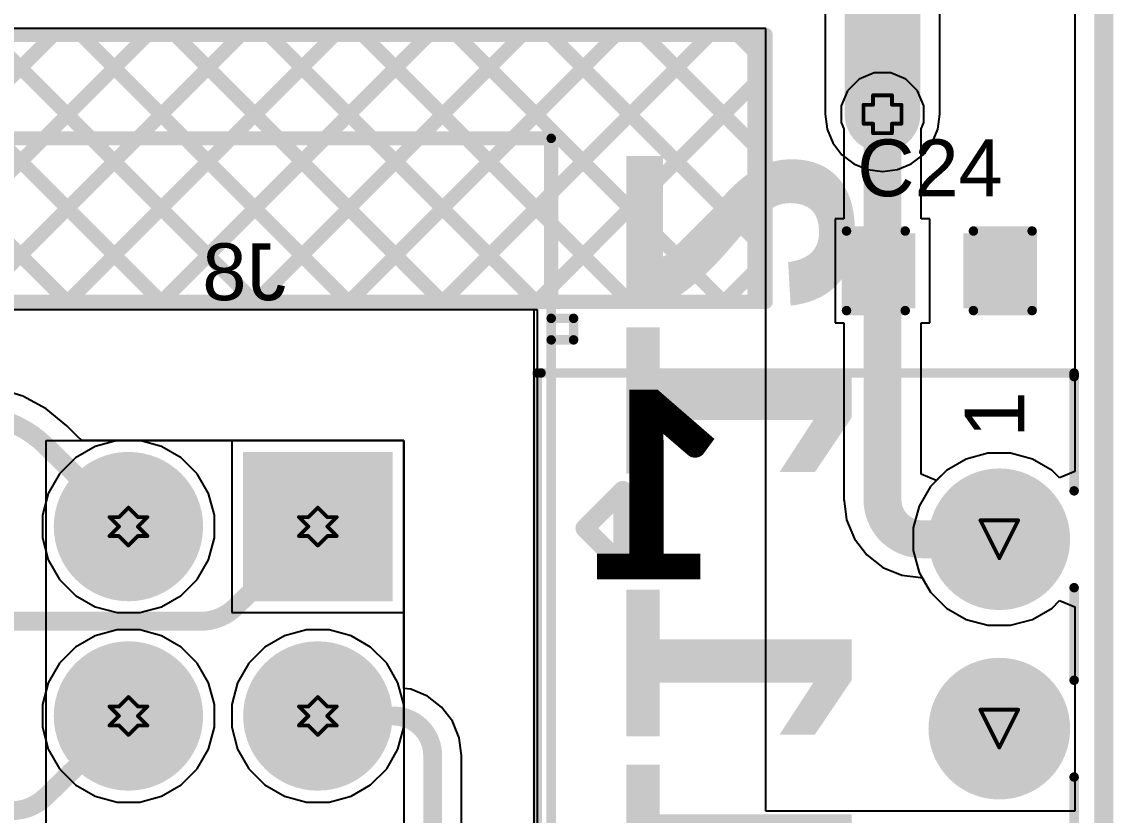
# Model space of a CAD drawing. Header units: inches. Extents: x -0.1 to 10.2, y 0 to 6.5.
# Drawn here: x 4.153 to 4.729, y 2.563 to 2.982 of the extents above; entities that cross this region are included whole.
import ezdxf

# ---------------------------------------------------------------- set-up
doc = ezdxf.new("R2010")
doc.units = ezdxf.units.IN
doc.header["$MEASUREMENT"] = 0
for name, color, linetype in [('Board Outline', 216, 'Continuous'), ('Bottom Layer', 5, 'Continuous'), ('Bottom Overlay', 54, 'Continuous'), ('Bottom Solder', 6, 'Continuous'), ('Drill Drawing', 1, 'Continuous'), ('Multi-Layer', 9, 'Continuous'), ('Pad Holes', 156, 'Continuous'), ('Top Layer', 1, 'Continuous'), ('Top Overlay', 2, 'Continuous'), ('Top Paste', 8, 'Continuous'), ('Top Solder', 216, 'Continuous'), ('Via Holes', 16, 'Continuous')]:
    doc.layers.add(name, color=color, linetype=linetype)
doc.styles.add('Arial', font='', dxfattribs={"height": 0.2})
doc.styles.add('Arial_Bold', font='', dxfattribs={"height": 0.2})
doc.styles.add('Calibri_Bold', font='', dxfattribs={"height": 0.2})
doc.styles.get('Arial').set_extended_font_data('Arial')
doc.styles.get('Arial_Bold').set_extended_font_data('Arial', bold=True)
doc.styles.get('Calibri_Bold').set_extended_font_data('Calibri', bold=True)

# ---------------------------------------------------------------- blocks, each defined once
blk = doc.blocks.new('B0503S_2WR3_13')
at = {"layer": 'Bottom Layer'}
h = blk.add_hatch(color=5, dxfattribs=at)
edge = h.paths.add_edge_path()
edge.add_arc((-0.25, 0), 0.03543, 0, 360)
h = blk.add_hatch(color=5, dxfattribs=at)
edge = h.paths.add_edge_path()
edge.add_arc((-0.15, 0), 0.03543, 0, 360)
h = blk.add_hatch(color=5, dxfattribs=at)
edge = h.paths.add_edge_path()
edge.add_arc((0.05, 0), 0.03543, 0, 360)
h = blk.add_hatch(color=5, dxfattribs=at)
edge = h.paths.add_edge_path()
edge.add_arc((0.25, 0), 0.03543, 0, 360)
at = {"layer": 'Bottom Solder'}
h = blk.add_hatch(color=6, dxfattribs=at)
edge = h.paths.add_edge_path()
edge.add_arc((-0.25, 0), 0.0374, 0, 360)
h = blk.add_hatch(color=6, dxfattribs=at)
edge = h.paths.add_edge_path()
edge.add_arc((-0.15, 0), 0.0374, 0, 360)
h = blk.add_hatch(color=6, dxfattribs=at)
edge = h.paths.add_edge_path()
edge.add_arc((0.05, 0), 0.0374, 0, 360)
h = blk.add_hatch(color=6, dxfattribs=at)
edge = h.paths.add_edge_path()
edge.add_arc((0.25, 0), 0.0374, 0, 360)
at = {"layer": 'Multi-Layer'}
h = blk.add_hatch(color=9, dxfattribs=at)
edge = h.paths.add_edge_path()
edge.add_arc((-0.25, 0), 0.03543, 0, 360)
h = blk.add_hatch(color=9, dxfattribs=at)
edge = h.paths.add_edge_path()
edge.add_arc((-0.15, 0), 0.03543, 0, 360)
h = blk.add_hatch(color=9, dxfattribs=at)
edge = h.paths.add_edge_path()
edge.add_arc((0.05, 0), 0.03543, 0, 360)
h = blk.add_hatch(color=9, dxfattribs=at)
edge = h.paths.add_edge_path()
edge.add_arc((0.25, 0), 0.03543, 0, 360)
at = {"layer": 'Pad Holes'}
h = blk.add_hatch(color=7, dxfattribs=at)
edge = h.paths.add_edge_path()
edge.add_arc((-0.25, 0), 0.01772, 0, 360)
h = blk.add_hatch(color=7, dxfattribs=at)
edge = h.paths.add_edge_path()
edge.add_arc((-0.15, 0), 0.01772, 0, 360)
h = blk.add_hatch(color=7, dxfattribs=at)
edge = h.paths.add_edge_path()
edge.add_arc((0.05, 0), 0.01772, 0, 360)
h = blk.add_hatch(color=7, dxfattribs=at)
edge = h.paths.add_edge_path()
edge.add_arc((0.25, 0), 0.01772, 0, 360)
at = {"layer": 'Top Layer'}
h = blk.add_hatch(color=1, dxfattribs=at)
edge = h.paths.add_edge_path()
edge.add_arc((-0.25, 0), 0.03543, 0, 360)
h = blk.add_hatch(color=1, dxfattribs=at)
edge = h.paths.add_edge_path()
edge.add_arc((-0.15, 0), 0.03543, 0, 360)
h = blk.add_hatch(color=1, dxfattribs=at)
edge = h.paths.add_edge_path()
edge.add_arc((0.05, 0), 0.03543, 0, 360)
h = blk.add_hatch(color=1, dxfattribs=at)
edge = h.paths.add_edge_path()
edge.add_arc((0.25, 0), 0.03543, 0, 360)
at = {"layer": 'Top Solder'}
h = blk.add_hatch(color=216, dxfattribs=at)
edge = h.paths.add_edge_path()
edge.add_arc((-0.25, 0), 0.0374, 0, 360)
h = blk.add_hatch(color=216, dxfattribs=at)
edge = h.paths.add_edge_path()
edge.add_arc((-0.15, 0), 0.0374, 0, 360)
h = blk.add_hatch(color=216, dxfattribs=at)
edge = h.paths.add_edge_path()
edge.add_arc((0.05, 0), 0.0374, 0, 360)
h = blk.add_hatch(color=216, dxfattribs=at)
edge = h.paths.add_edge_path()
edge.add_arc((0.25, 0), 0.0374, 0, 360)
at = {"layer": 'Top Overlay', "const_width": 0.005}
for points in [[(-0.33583, 0.0395), (-0.33779, 0.0395)], [(-0.33779, -0.242), (-0.33779, 0.0395)], [(-0.33583, 0.0395), (-0.27555, 0.0395)], [(-0.17555, 0.0395), (-0.22445, 0.0395)], [(0.02445, 0.0395), (-0.12445, 0.0395)], [(0.07555, 0.0395), (0.22445, 0.0395)], [(0.43779, 0.0395), (0.27555, 0.0395)], [(0.43779, -0.24397), (0.43779, 0.0395)], [(0.43779, -0.24397), (-0.33779, -0.24397)]]:
    blk.add_lwpolyline(points, dxfattribs=at)
at = {"layer": 'Top Overlay', "const_width": 0.0025}
for points in [[(-0.33904, 0.0395, 1), (-0.33654, 0.0395, 1)], [(-0.33904, 0.0395, 1), (-0.33654, 0.0395, 1)], [(-0.33708, 0.0395, 1), (-0.33458, 0.0395, 1)], [(-0.33708, 0.0395, 1), (-0.33458, 0.0395, 1)], [(-0.2768, 0.0395, 1), (-0.2743, 0.0395, 1)], [(-0.2257, 0.0395, 1), (-0.2232, 0.0395, 1)], [(-0.1768, 0.0395, 1), (-0.1743, 0.0395, 1)], [(-0.1257, 0.0395, 1), (-0.1232, 0.0395, 1)], [(0.0232, 0.0395, 1), (0.0257, 0.0395, 1)], [(0.0743, 0.0395, 1), (0.0768, 0.0395, 1)], [(0.2232, 0.0395, 1), (0.2257, 0.0395, 1)], [(0.2743, 0.0395, 1), (0.2768, 0.0395, 1)], [(0.43655, 0.0395, 1), (0.43905, 0.0395, 1)], [(0.43655, 0.0395, 1), (0.43905, 0.0395, 1)], [(-0.33904, -0.242, 1), (-0.33654, -0.242, 1)], [(-0.33904, -0.24397, 1), (-0.33654, -0.24397, 1)], [(0.43655, -0.24397, 1), (0.43905, -0.24397, 1)], [(0.43655, -0.24397, 1), (0.43905, -0.24397, 1)]]:
    blk.add_lwpolyline(points, format="xyb", close=True, dxfattribs=at)
at = {"layer": 'Top Overlay', "style": 'Arial'}
blk.add_text('1', height=0.0315, rotation=-180, dxfattribs=at).set_placement((-0.30366, 0.0132))
blk = doc.blocks.new('X9555WV_2_12_6TV01_B_53')
at = {"layer": 'Bottom Layer'}
blk.add_hatch(color=5, dxfattribs=at).paths.add_polyline_path([(-0.51457, 0.08543), (-0.51457, 0.01456), (-0.58544, 0.01456), (-0.58544, 0.08543)])
h = blk.add_hatch(color=5, dxfattribs=at)
edge = h.paths.add_edge_path()
edge.add_arc((-0.45, 0.05), 0.03543, 0, 360)
h = blk.add_hatch(color=5, dxfattribs=at)
edge = h.paths.add_edge_path()
edge.add_arc((-0.55, -0.05), 0.03543, 0, 360)
h = blk.add_hatch(color=5, dxfattribs=at)
edge = h.paths.add_edge_path()
edge.add_arc((-0.45, -0.05), 0.03543, 0, 360)
at = {"layer": 'Bottom Solder'}
blk.add_hatch(color=6, dxfattribs=at).paths.add_polyline_path([(-0.51057, 0.08943), (-0.51057, 0.01056), (-0.58944, 0.01056), (-0.58944, 0.08943)])
h = blk.add_hatch(color=6, dxfattribs=at)
edge = h.paths.add_edge_path()
edge.add_arc((-0.45, 0.05), 0.03943, 0, 360)
h = blk.add_hatch(color=6, dxfattribs=at)
edge = h.paths.add_edge_path()
edge.add_arc((-0.55, -0.05), 0.03943, 0, 360)
h = blk.add_hatch(color=6, dxfattribs=at)
edge = h.paths.add_edge_path()
edge.add_arc((-0.45, -0.05), 0.03943, 0, 360)
at = {"layer": 'Multi-Layer'}
blk.add_hatch(color=9, dxfattribs=at).paths.add_polyline_path([(-0.51457, 0.08543), (-0.51457, 0.01456), (-0.58544, 0.01456), (-0.58544, 0.08543)])
h = blk.add_hatch(color=9, dxfattribs=at)
edge = h.paths.add_edge_path()
edge.add_arc((-0.45, 0.05), 0.03543, 0, 360)
h = blk.add_hatch(color=9, dxfattribs=at)
edge = h.paths.add_edge_path()
edge.add_arc((-0.55, -0.05), 0.03543, 0, 360)
h = blk.add_hatch(color=9, dxfattribs=at)
edge = h.paths.add_edge_path()
edge.add_arc((-0.45, -0.05), 0.03543, 0, 360)
at = {"layer": 'Pad Holes'}
h = blk.add_hatch(color=7, dxfattribs=at)
edge = h.paths.add_edge_path()
edge.add_arc((-0.55, 0.05), 0.02165, 0, 360)
h = blk.add_hatch(color=7, dxfattribs=at)
edge = h.paths.add_edge_path()
edge.add_arc((-0.45, 0.05), 0.02165, 0, 360)
h = blk.add_hatch(color=7, dxfattribs=at)
edge = h.paths.add_edge_path()
edge.add_arc((-0.55, -0.05), 0.02165, 0, 360)
h = blk.add_hatch(color=7, dxfattribs=at)
edge = h.paths.add_edge_path()
edge.add_arc((-0.45, -0.05), 0.02165, 0, 360)
at = {"layer": 'Top Layer'}
blk.add_hatch(color=1, dxfattribs=at).paths.add_polyline_path([(-0.51457, 0.08543), (-0.51457, 0.01456), (-0.58544, 0.01456), (-0.58544, 0.08543)])
h = blk.add_hatch(color=1, dxfattribs=at)
edge = h.paths.add_edge_path()
edge.add_arc((-0.45, 0.05), 0.03543, 0, 360)
h = blk.add_hatch(color=1, dxfattribs=at)
edge = h.paths.add_edge_path()
edge.add_arc((-0.55, -0.05), 0.03543, 0, 360)
h = blk.add_hatch(color=1, dxfattribs=at)
edge = h.paths.add_edge_path()
edge.add_arc((-0.45, -0.05), 0.03543, 0, 360)
at = {"layer": 'Top Solder'}
blk.add_hatch(color=216, dxfattribs=at).paths.add_polyline_path([(-0.51057, 0.08943), (-0.51057, 0.01056), (-0.58944, 0.01056), (-0.58944, 0.08943)])
h = blk.add_hatch(color=216, dxfattribs=at)
edge = h.paths.add_edge_path()
edge.add_arc((-0.45, 0.05), 0.03943, 0, 360)
h = blk.add_hatch(color=216, dxfattribs=at)
edge = h.paths.add_edge_path()
edge.add_arc((-0.55, -0.05), 0.03943, 0, 360)
h = blk.add_hatch(color=216, dxfattribs=at)
edge = h.paths.add_edge_path()
edge.add_arc((-0.45, -0.05), 0.03943, 0, 360)
at = {"layer": 'Bottom Overlay'}
for points, const_width in [([(-0.5491, 0.19105), (-0.5691, 0.21105)], 0.01), ([(-0.5291, 0.21105), (-0.5691, 0.21105)], 0.01), ([(-0.5491, 0.19105), (-0.5291, 0.21105)], 0.01), ([(-0.65994, 0.17323), (-0.65994, 0.18504)], 0.005), ([(-0.64857, 0.18504), (-0.65994, 0.18504)], 0.005), ([(-0.64858, 0.17323), (-0.64857, 0.18504)], 0.005), ([(-0.755, -0.188), (-0.755, 0.17323)], 0.005), ([(0.755, 0.17323), (-0.755, 0.17323)], 0.005)]:
    blk.add_lwpolyline(points, dxfattribs=dict(at, const_width=const_width))
for points, const_width in [([(-0.5716, 0.21105, 1), (-0.5666, 0.21105, 1)], 0.005), ([(-0.5716, 0.21105, 1), (-0.5666, 0.21105, 1)], 0.005), ([(-0.5316, 0.21105, 1), (-0.5266, 0.21105, 1)], 0.005), ([(-0.5316, 0.21105, 1), (-0.5266, 0.21105, 1)], 0.005), ([(-0.5516, 0.19105, 1), (-0.5466, 0.19105, 1)], 0.005), ([(-0.5516, 0.19105, 1), (-0.5466, 0.19105, 1)], 0.005), ([(-0.66119, 0.18504, 1), (-0.65869, 0.18504, 1)], 0.0025), ([(-0.66119, 0.18504, 1), (-0.65869, 0.18504, 1)], 0.0025), ([(-0.64982, 0.18504, 1), (-0.64732, 0.18504, 1)], 0.0025), ([(-0.64982, 0.18504, 1), (-0.64732, 0.18504, 1)], 0.0025), ([(-0.75625, 0.17323, 1), (-0.75375, 0.17323, 1)], 0.0025), ([(-0.75625, 0.17323, 1), (-0.75375, 0.17323, 1)], 0.0025), ([(-0.66119, 0.17323, 1), (-0.65869, 0.17323, 1)], 0.0025), ([(-0.64982, 0.17323, 1), (-0.64733, 0.17323, 1)], 0.0025)]:
    blk.add_lwpolyline(points, format="xyb", close=True, dxfattribs=dict(at, const_width=const_width))
blk = doc.blocks.new('C___0603_76')
at = {"layer": 'Top Layer'}
for points in [[(-0.015, 0.0175), (-0.015, -0.0175), (-0.045, -0.0175), (-0.045, 0.0175)], [(0.045, 0.0175), (0.045, -0.0175), (0.015, -0.0175), (0.015, 0.0175)]]:
    blk.add_hatch(color=1, dxfattribs=at).paths.add_polyline_path(points)
at = {"layer": 'Top Paste'}
for points in [[(-0.015, 0.0175), (-0.015, -0.0175), (-0.045, -0.0175), (-0.045, 0.0175)], [(0.045, 0.0175), (0.045, -0.0175), (0.015, -0.0175), (0.015, 0.0175)]]:
    blk.add_hatch(color=8, dxfattribs=at).paths.add_polyline_path(points)
at = {"layer": 'Top Solder'}
for points in [[(-0.01264, 0.01986), (-0.01264, -0.01986), (-0.04736, -0.01986), (-0.04736, 0.01986)], [(0.04736, 0.01986), (0.04736, -0.01986), (0.01264, -0.01986), (0.01264, 0.01986)]]:
    blk.add_hatch(color=216, dxfattribs=at).paths.add_polyline_path(points)
at = {"layer": 'Top Overlay', "const_width": 0.005}
for points in [[(-0.049, 0.021), (-0.049, -0.021)], [(-0.018, 0.021), (-0.049, 0.021)], [(0.049, 0.021), (0.018, 0.021)], [(0.049, 0.021), (0.049, -0.021)], [(-0.018, -0.021), (-0.049, -0.021)], [(0.049, -0.021), (0.018, -0.021)]]:
    blk.add_lwpolyline(points, dxfattribs=at)
at = {"layer": 'Top Overlay', "const_width": 0.0025}
for points in [[(-0.05025, 0.021, 1), (-0.04775, 0.021, 1)], [(-0.05025, 0.021, 1), (-0.04775, 0.021, 1)], [(-0.01925, 0.021, 1), (-0.01675, 0.021, 1)], [(0.01675, 0.021, 1), (0.01925, 0.021, 1)], [(0.04775, 0.021, 1), (0.05025, 0.021, 1)], [(0.04775, 0.021, 1), (0.05025, 0.021, 1)], [(-0.05025, -0.021, 1), (-0.04775, -0.021, 1)], [(-0.05025, -0.021, 1), (-0.04775, -0.021, 1)], [(-0.01925, -0.021, 1), (-0.01675, -0.021, 1)], [(0.01675, -0.021, 1), (0.01925, -0.021, 1)], [(0.04775, -0.021, 1), (0.05025, -0.021, 1)], [(0.04775, -0.021, 1), (0.05025, -0.021, 1)]]:
    blk.add_lwpolyline(points, format="xyb", close=True, dxfattribs=at)

msp = doc.modelspace()

# ---------------------------------------------------------------- hatches: boundary and pattern name
at = {"layer": 'Bottom Layer'}
h = msp.add_hatch(color=5, dxfattribs=at)
edge = h.paths.add_edge_path()
edge.add_arc((4.60761, 2.93307), 0.01181, 0, 360)
at = {"layer": 'Top Layer'}
h = msp.add_hatch(color=1, dxfattribs=at)
edge = h.paths.add_edge_path()
edge.add_arc((4.60761, 2.93307), 0.01181, 0, 360)
at = {"layer": 'Via Holes'}
h = msp.add_hatch(color=7, dxfattribs=at)
edge = h.paths.add_edge_path()
edge.add_arc((4.60761, 2.93307), 0.00591, 0, 360)

# ---------------------------------------------------------------- linework, layer by layer
at = {"layer": 'Board Outline', "const_width": 0.01}
msp.add_lwpolyline([(4.72441, 0), (4.72441, 4.33071)], dxfattribs=at)
at = {"layer": 'Bottom Layer'}
for p, q in [((4.70912, 3.99606), (4.70912, 2.7444)), ((4.57735, 3.07395), (4.57735, 2.93307)), ((4.63787, 2.93307), (4.63787, 3.07395)), ((4.54592, 2.97828), (0.01529, 2.97828)), ((4.54592, 2.56517), (4.54592, 2.97828)), ((4.57735, 2.93307), (4.57839, 2.92524)), ((4.63684, 2.92524), (4.63787, 2.93307)), ((4.57839, 2.92524), (4.58141, 2.91794)), ((4.63382, 2.91794), (4.63684, 2.92524)), ((4.58141, 2.91794), (4.58622, 2.91167)), ((4.62901, 2.91167), (4.63382, 2.91794)), ((4.58622, 2.91167), (4.59248, 2.90687)), ((4.62274, 2.90687), (4.62901, 2.91167)), ((4.59248, 2.90687), (4.59978, 2.90384)), ((4.61545, 2.90384), (4.62274, 2.90687)), ((4.59978, 2.90384), (4.60761, 2.90281)), ((4.60761, 2.90281), (4.61545, 2.90384)), ((0.01529, 2.83), (4.42345, 2.83)), ((4.42345, 2.83), (4.42345, 2.44916)), ((4.15367, 2.78412), (4.14027, 2.78818)), ((4.16601, 2.77752), (4.15367, 2.78412)), ((4.17684, 2.76863), (4.16601, 2.77752)), ((4.17694, 2.76851), (4.17684, 2.76863)), ((4.18261, 2.76292), (4.17694, 2.76851)), ((4.16608, 2.37992), (4.16608, 2.76079)), ((4.16608, 2.76079), (4.35488, 2.76079)), ((4.1848, 2.76079), (4.18261, 2.76292)), ((4.35488, 2.76079), (4.1848, 2.76079)), ((4.35488, 2.76079), (4.35488, 2.37992)), ((4.35488, 2.66992), (4.35488, 2.76079)), ((4.65175, 2.751), (4.64139, 2.74502)), ((4.66331, 2.75409), (4.65175, 2.751)), ((4.67527, 2.75409), (4.66331, 2.75409)), ((4.68683, 2.751), (4.67527, 2.75409)), ((4.69719, 2.74502), (4.68683, 2.751)), ((4.64139, 2.74502), (4.63294, 2.73656)), ((4.70112, 2.74109), (4.69719, 2.74502)), ((4.70912, 2.7444), (4.70112, 2.74109)), ((4.63294, 2.73656), (4.62695, 2.7262)), ((4.62695, 2.7262), (4.62386, 2.71464)), ((4.62386, 2.71464), (4.62386, 2.70268)), ((4.62386, 2.70268), (4.62695, 2.69112)), ((4.62695, 2.69112), (4.63294, 2.68076)), ((4.63294, 2.68076), (4.64139, 2.67231)), ((4.69719, 2.67231), (4.70112, 2.67624)), ((4.70112, 2.67624), (4.70912, 2.67292)), ((4.35488, 2.62992), (4.35488, 2.66992)), ((4.64139, 2.67231), (4.65175, 2.66632)), ((4.68683, 2.66632), (4.69719, 2.67231)), ((4.70912, 2.67292), (4.70912, 2.56517)), ((4.65175, 2.66632), (4.66331, 2.66323)), ((4.66331, 2.66323), (4.67527, 2.66323)), ((4.67527, 2.66323), (4.68683, 2.66632)), ((4.35858, 2.62943), (4.35488, 2.62992)), ((4.3673, 2.62582), (4.35858, 2.62943)), ((4.37479, 2.62007), (4.3673, 2.62582)), ((4.38054, 2.61258), (4.37479, 2.62007)), ((4.38416, 2.60385), (4.38054, 2.61258)), ((4.38539, 2.59449), (4.38416, 2.60385)), ((4.38537, 2.58649), (4.38539, 2.59449)), ((4.38539, 2.59449), (4.38539, 2.59449)), ((4.38537, 2.38417), (4.38537, 2.58649)), ((4.70912, 2.56517), (4.54592, 2.56517))]:
    msp.add_line(p, q, dxfattribs=at)
for points, const_width in [([(4.60761, 2.93307), (4.60761, 3.07395)], 0.04), ([(4.16608, 2.7577), (4.16608, 2.75769)], 0.01), ([(4.16608, 2.75769), (4.20945, 2.71535)], 0.01), ([(4.26608, 2.673), (4.30944, 2.71534)], 0.01), ([(3.42637, 2.66534), (4.24764, 2.66534)], 0.01), ([(4.16608, 2.57302), (4.20945, 2.61536)], 0.01), ([(4.30945, 2.61535), (4.34921, 2.61535)], 0.01), ([(4.37008, 2.38189), (4.37008, 2.59449)], 0.01)]:
    msp.add_lwpolyline(points, dxfattribs=dict(at, const_width=const_width))
for points, const_width in [([(4.59761, 2.93307, 1), (4.61761, 2.93307, 1)], 0.02), ([(4.16358, 2.7577, 1), (4.16858, 2.7577, 1)], 0.005), ([(4.16358, 2.7577, 1), (4.16858, 2.7577, 1)], 0.005), ([(4.16358, 2.75769, 1), (4.16858, 2.75769, 1)], 0.005), ([(4.16358, 2.75769, 1), (4.16858, 2.75769, 1)], 0.005), ([(4.20695, 2.71535, 1), (4.21195, 2.71535, 1)], 0.005), ([(4.30694, 2.71534, 1), (4.31194, 2.71534, 1)], 0.005), ([(4.26344, 2.67286, 1), (4.26844, 2.67286, 1)], 0.005), ([(4.26358, 2.673, 1), (4.26858, 2.673, 1)], 0.005), ([(4.24514, 2.66534, 1), (4.25014, 2.66534, 1)], 0.005), ([(4.24514, 2.66534, 1), (4.25014, 2.66534, 1)], 0.005), ([(4.20695, 2.61536, 1), (4.21195, 2.61536, 1)], 0.005), ([(4.30695, 2.61535, 1), (4.31195, 2.61535, 1)], 0.005), ([(4.34671, 2.61535, 1), (4.35171, 2.61535, 1)], 0.005), ([(4.34671, 2.61535, 1), (4.35171, 2.61535, 1)], 0.005), ([(4.36758, 2.59449, 1), (4.37258, 2.59449, 1)], 0.005), ([(4.36758, 2.59449, 1), (4.37258, 2.59449, 1)], 0.005), ([(4.16344, 2.57288, 1), (4.16844, 2.57288, 1)], 0.005), ([(4.16358, 2.57302, 1), (4.16858, 2.57302, 1)], 0.005)]:
    msp.add_lwpolyline(points, format="xyb", close=True, dxfattribs=dict(at, const_width=const_width))
at = {"layer": 'Bottom Layer', "const_width": 0.01}
for points in [[(4.12633, 2.77421, -0.199488), (4.16608, 2.7577)], [(4.26594, 2.67286, -0.197561), (4.24764, 2.66534)], [(4.34921, 2.61535, -0.414214), (4.37008, 2.59449)], [(4.16594, 2.57288, -0.197561), (4.14764, 2.56535)]]:
    msp.add_lwpolyline(points, format="xyb", dxfattribs=at)
at = {"layer": 'Bottom Overlay', "const_width": 0.0075}
for points in [[(0.02014, 2.975), (4.53992, 2.975)], [(4.11525, 2.92035), (4.1699, 2.975)], [(4.13511, 2.975), (4.18976, 2.92035)], [(4.16475, 2.92035), (4.2194, 2.975)], [(4.18461, 2.975), (4.23926, 2.92035)], [(4.21425, 2.92035), (4.26889, 2.975)], [(4.23411, 2.975), (4.28875, 2.92035)], [(4.26375, 2.92035), (4.31839, 2.975)], [(4.2836, 2.975), (4.33825, 2.92035)], [(4.31324, 2.92035), (4.36789, 2.975)], [(4.3331, 2.975), (4.38775, 2.92035)], [(4.36274, 2.92035), (4.41739, 2.975)], [(4.3826, 2.975), (4.5236, 2.834)], [(4.41224, 2.92035), (4.46688, 2.975)], [(4.43209, 2.975), (4.53992, 2.86717)], [(4.43267, 2.89129), (4.51638, 2.975)], [(4.48159, 2.975), (4.53992, 2.91667)], [(4.53109, 2.975), (4.53992, 2.96617)], [(4.53992, 2.834), (4.53992, 2.975)], [(4.43267, 2.8418), (4.53992, 2.94904)], [(4.07145, 2.92035), (4.43267, 2.92035)], [(4.07145, 2.92035), (4.43267, 2.92035)], [(4.43267, 2.834), (4.43267, 2.92035)], [(4.43267, 2.834), (4.43267, 2.92035)], [(4.47438, 2.834), (4.53992, 2.89954)], [(4.43267, 2.87543), (4.4741, 2.834)], [(4.52387, 2.834), (4.53992, 2.85005)], [(4.43267, 2.834), (4.53992, 2.834)]]:
    msp.add_lwpolyline(points, dxfattribs=at)
at = {"layer": 'Bottom Overlay', "const_width": 0.00375}
for points in [[(4.16802, 2.975, 1), (4.17177, 2.975, 1)], [(4.18273, 2.975, 1), (4.18648, 2.975, 1)], [(4.21752, 2.975, 1), (4.22127, 2.975, 1)], [(4.23223, 2.975, 1), (4.23598, 2.975, 1)], [(4.26702, 2.975, 1), (4.27077, 2.975, 1)], [(4.28173, 2.975, 1), (4.28548, 2.975, 1)], [(4.31652, 2.975, 1), (4.32027, 2.975, 1)], [(4.33123, 2.975, 1), (4.33498, 2.975, 1)], [(4.36601, 2.975, 1), (4.36976, 2.975, 1)], [(4.38072, 2.975, 1), (4.38447, 2.975, 1)], [(4.41551, 2.975, 1), (4.41926, 2.975, 1)], [(4.43022, 2.975, 1), (4.43397, 2.975, 1)], [(4.46501, 2.975, 1), (4.46876, 2.975, 1)], [(4.47972, 2.975, 1), (4.48347, 2.975, 1)], [(4.51451, 2.975, 1), (4.51826, 2.975, 1)], [(4.52921, 2.975, 1), (4.53296, 2.975, 1)], [(4.53805, 2.975, 1), (4.5418, 2.975, 1)], [(4.53805, 2.975, 1), (4.5418, 2.975, 1)], [(4.53805, 2.96617, 1), (4.5418, 2.96617, 1)], [(4.53805, 2.94904, 1), (4.5418, 2.94904, 1)], [(4.16288, 2.92035, 1), (4.16663, 2.92035, 1)], [(4.18788, 2.92035, 1), (4.19163, 2.92035, 1)], [(4.21237, 2.92035, 1), (4.21612, 2.92035, 1)], [(4.23738, 2.92035, 1), (4.24113, 2.92035, 1)], [(4.26187, 2.92035, 1), (4.26562, 2.92035, 1)], [(4.28688, 2.92035, 1), (4.29063, 2.92035, 1)], [(4.31137, 2.92035, 1), (4.31512, 2.92035, 1)], [(4.33638, 2.92035, 1), (4.34013, 2.92035, 1)], [(4.36087, 2.92035, 1), (4.36462, 2.92035, 1)], [(4.38587, 2.92035, 1), (4.38962, 2.92035, 1)], [(4.41036, 2.92035, 1), (4.41411, 2.92035, 1)], [(4.4308, 2.92035, 1), (4.43455, 2.92035, 1)], [(4.4308, 2.92035, 1), (4.43455, 2.92035, 1)], [(4.4308, 2.92035, 1), (4.43455, 2.92035, 1)], [(4.4308, 2.92035, 1), (4.43455, 2.92035, 1)], [(4.53805, 2.91667, 1), (4.5418, 2.91667, 1)], [(4.53805, 2.89954, 1), (4.5418, 2.89954, 1)], [(4.4308, 2.89129, 1), (4.43455, 2.89129, 1)], [(4.4308, 2.87543, 1), (4.43455, 2.87543, 1)], [(4.53805, 2.86717, 1), (4.5418, 2.86717, 1)], [(4.53805, 2.85005, 1), (4.5418, 2.85005, 1)], [(4.4308, 2.8418, 1), (4.43455, 2.8418, 1)], [(4.4308, 2.834, 1), (4.43455, 2.834, 1)], [(4.4308, 2.834, 1), (4.43455, 2.834, 1)], [(4.4308, 2.834, 1), (4.43455, 2.834, 1)], [(4.47223, 2.834, 1), (4.47598, 2.834, 1)], [(4.4725, 2.834, 1), (4.47625, 2.834, 1)], [(4.52172, 2.834, 1), (4.52547, 2.834, 1)], [(4.522, 2.834, 1), (4.52575, 2.834, 1)], [(4.53805, 2.834, 1), (4.5418, 2.834, 1)], [(4.53805, 2.834, 1), (4.5418, 2.834, 1)]]:
    msp.add_lwpolyline(points, format="xyb", close=True, dxfattribs=at)
at = {"layer": 'Drill Drawing', "const_width": 0.002}
for points in [[(4.59761, 2.92807), (4.59761, 2.93807)], [(4.59761, 2.93807), (4.60261, 2.93807)], [(4.60261, 2.93807), (4.60261, 2.94307)], [(4.60261, 2.94307), (4.61261, 2.94307)], [(4.61261, 2.93807), (4.61261, 2.94307)], [(4.61261, 2.93807), (4.61761, 2.93807)], [(4.61761, 2.92807), (4.61761, 2.93807)], [(4.59761, 2.92807), (4.60261, 2.92807)], [(4.60261, 2.92307), (4.60261, 2.92807)], [(4.61261, 2.92807), (4.61761, 2.92807)], [(4.61261, 2.92307), (4.61261, 2.92807)], [(4.60261, 2.92307), (4.61261, 2.92307)], [(4.20445, 2.72035), (4.20945, 2.72535)], [(4.20945, 2.72535), (4.21445, 2.72035)], [(4.30445, 2.72035), (4.30945, 2.72535)], [(4.30945, 2.72535), (4.31445, 2.72035)], [(4.19945, 2.72035), (4.20445, 2.71535)], [(4.19945, 2.72035), (4.20445, 2.72035)], [(4.21445, 2.72035), (4.21945, 2.72035)], [(4.21445, 2.71535), (4.21945, 2.72035)], [(4.29945, 2.72035), (4.30445, 2.71535)], [(4.29945, 2.72035), (4.30445, 2.72035)], [(4.31445, 2.72035), (4.31945, 2.72035)], [(4.31445, 2.71535), (4.31945, 2.72035)], [(4.19945, 2.71035), (4.20445, 2.71535)], [(4.21445, 2.71535), (4.21945, 2.71035)], [(4.29945, 2.71035), (4.30445, 2.71535)], [(4.31445, 2.71535), (4.31945, 2.71035)], [(4.65929, 2.71866), (4.67929, 2.71866)], [(4.65929, 2.71866), (4.66929, 2.69866)], [(4.66929, 2.69866), (4.67929, 2.71866)], [(4.19945, 2.71035), (4.20445, 2.71035)], [(4.20445, 2.71035), (4.20945, 2.70535)], [(4.20945, 2.70535), (4.21445, 2.71035)], [(4.21445, 2.71035), (4.21945, 2.71035)], [(4.29945, 2.71035), (4.30445, 2.71035)], [(4.30445, 2.71035), (4.30945, 2.70535)], [(4.30945, 2.70535), (4.31445, 2.71035)], [(4.31445, 2.71035), (4.31945, 2.71035)], [(4.20445, 2.62035), (4.20945, 2.62535)], [(4.20945, 2.62535), (4.21445, 2.62035)], [(4.30445, 2.62035), (4.30945, 2.62535)], [(4.30945, 2.62535), (4.31445, 2.62035)], [(4.19945, 2.62035), (4.20445, 2.61535)], [(4.19945, 2.62035), (4.20445, 2.62035)], [(4.19945, 2.61035), (4.20445, 2.61535)], [(4.21445, 2.62035), (4.21945, 2.62035)], [(4.21445, 2.61535), (4.21945, 2.62035)], [(4.21445, 2.61535), (4.21945, 2.61035)], [(4.29945, 2.62035), (4.30445, 2.61535)], [(4.29945, 2.62035), (4.30445, 2.62035)], [(4.29945, 2.61035), (4.30445, 2.61535)], [(4.31445, 2.62035), (4.31945, 2.62035)], [(4.31445, 2.61535), (4.31945, 2.62035)], [(4.31445, 2.61535), (4.31945, 2.61035)], [(4.65929, 2.61866), (4.67929, 2.61866)], [(4.65929, 2.61866), (4.66929, 2.59866)], [(4.66929, 2.59866), (4.67929, 2.61866)], [(4.19945, 2.61035), (4.20445, 2.61035)], [(4.20445, 2.61035), (4.20945, 2.60535)], [(4.20945, 2.60535), (4.21445, 2.61035)], [(4.21445, 2.61035), (4.21945, 2.61035)], [(4.29945, 2.61035), (4.30445, 2.61035)], [(4.30445, 2.61035), (4.30945, 2.60535)], [(4.30945, 2.60535), (4.31445, 2.61035)], [(4.31445, 2.61035), (4.31945, 2.61035)]]:
    msp.add_lwpolyline(points, dxfattribs=at)
at = {"layer": 'Drill Drawing', "const_width": 0.001}
for points in [[(4.59711, 2.93807, 1), (4.59811, 2.93807, 1)], [(4.59711, 2.93807, 1), (4.59811, 2.93807, 1)], [(4.60211, 2.94307, 1), (4.60311, 2.94307, 1)], [(4.60211, 2.94307, 1), (4.60311, 2.94307, 1)], [(4.60211, 2.93807, 1), (4.60311, 2.93807, 1)], [(4.60211, 2.93807, 1), (4.60311, 2.93807, 1)], [(4.61211, 2.94307, 1), (4.61311, 2.94307, 1)], [(4.61211, 2.94307, 1), (4.61311, 2.94307, 1)], [(4.61211, 2.93807, 1), (4.61311, 2.93807, 1)], [(4.61211, 2.93807, 1), (4.61311, 2.93807, 1)], [(4.61711, 2.93807, 1), (4.61811, 2.93807, 1)], [(4.61711, 2.93807, 1), (4.61811, 2.93807, 1)], [(4.59711, 2.92807, 1), (4.59811, 2.92807, 1)], [(4.59711, 2.92807, 1), (4.59811, 2.92807, 1)], [(4.60211, 2.92807, 1), (4.60311, 2.92807, 1)], [(4.60211, 2.92807, 1), (4.60311, 2.92807, 1)], [(4.61211, 2.92807, 1), (4.61311, 2.92807, 1)], [(4.61211, 2.92807, 1), (4.61311, 2.92807, 1)], [(4.61711, 2.92807, 1), (4.61811, 2.92807, 1)], [(4.61711, 2.92807, 1), (4.61811, 2.92807, 1)], [(4.60211, 2.92307, 1), (4.60311, 2.92307, 1)], [(4.60211, 2.92307, 1), (4.60311, 2.92307, 1)], [(4.61211, 2.92307, 1), (4.61311, 2.92307, 1)], [(4.61211, 2.92307, 1), (4.61311, 2.92307, 1)], [(4.20895, 2.72535, 1), (4.20995, 2.72535, 1)], [(4.20895, 2.72535, 1), (4.20995, 2.72535, 1)], [(4.30895, 2.72535, 1), (4.30995, 2.72535, 1)], [(4.30895, 2.72535, 1), (4.30995, 2.72535, 1)], [(4.19895, 2.72035, 1), (4.19995, 2.72035, 1)], [(4.19895, 2.72035, 1), (4.19995, 2.72035, 1)], [(4.20395, 2.72035, 1), (4.20495, 2.72035, 1)], [(4.20395, 2.72035, 1), (4.20495, 2.72035, 1)], [(4.21395, 2.72035, 1), (4.21495, 2.72035, 1)], [(4.21395, 2.72035, 1), (4.21495, 2.72035, 1)], [(4.21895, 2.72035, 1), (4.21995, 2.72035, 1)], [(4.21895, 2.72035, 1), (4.21995, 2.72035, 1)], [(4.29895, 2.72035, 1), (4.29995, 2.72035, 1)], [(4.29895, 2.72035, 1), (4.29995, 2.72035, 1)], [(4.30395, 2.72035, 1), (4.30495, 2.72035, 1)], [(4.30395, 2.72035, 1), (4.30495, 2.72035, 1)], [(4.31395, 2.72035, 1), (4.31495, 2.72035, 1)], [(4.31395, 2.72035, 1), (4.31495, 2.72035, 1)], [(4.31895, 2.72035, 1), (4.31995, 2.72035, 1)], [(4.31895, 2.72035, 1), (4.31995, 2.72035, 1)], [(4.20395, 2.71535, 1), (4.20495, 2.71535, 1)], [(4.20395, 2.71535, 1), (4.20495, 2.71535, 1)], [(4.21395, 2.71535, 1), (4.21495, 2.71535, 1)], [(4.21395, 2.71535, 1), (4.21495, 2.71535, 1)], [(4.30395, 2.71535, 1), (4.30495, 2.71535, 1)], [(4.30395, 2.71535, 1), (4.30495, 2.71535, 1)], [(4.31395, 2.71535, 1), (4.31495, 2.71535, 1)], [(4.31395, 2.71535, 1), (4.31495, 2.71535, 1)], [(4.65879, 2.71866, 1), (4.65979, 2.71866, 1)], [(4.65879, 2.71866, 1), (4.65979, 2.71866, 1)], [(4.67879, 2.71866, 1), (4.67979, 2.71866, 1)], [(4.67879, 2.71866, 1), (4.67979, 2.71866, 1)], [(4.19895, 2.71035, 1), (4.19995, 2.71035, 1)], [(4.19895, 2.71035, 1), (4.19995, 2.71035, 1)], [(4.20395, 2.71035, 1), (4.20495, 2.71035, 1)], [(4.20395, 2.71035, 1), (4.20495, 2.71035, 1)], [(4.21395, 2.71035, 1), (4.21495, 2.71035, 1)], [(4.21395, 2.71035, 1), (4.21495, 2.71035, 1)], [(4.21895, 2.71035, 1), (4.21995, 2.71035, 1)], [(4.21895, 2.71035, 1), (4.21995, 2.71035, 1)], [(4.29895, 2.71035, 1), (4.29995, 2.71035, 1)], [(4.29895, 2.71035, 1), (4.29995, 2.71035, 1)], [(4.30395, 2.71035, 1), (4.30495, 2.71035, 1)], [(4.30395, 2.71035, 1), (4.30495, 2.71035, 1)], [(4.31395, 2.71035, 1), (4.31495, 2.71035, 1)], [(4.31395, 2.71035, 1), (4.31495, 2.71035, 1)], [(4.31895, 2.71035, 1), (4.31995, 2.71035, 1)], [(4.31895, 2.71035, 1), (4.31995, 2.71035, 1)], [(4.20895, 2.70535, 1), (4.20995, 2.70535, 1)], [(4.20895, 2.70535, 1), (4.20995, 2.70535, 1)], [(4.30895, 2.70535, 1), (4.30995, 2.70535, 1)], [(4.30895, 2.70535, 1), (4.30995, 2.70535, 1)], [(4.66879, 2.69866, 1), (4.66979, 2.69866, 1)], [(4.66879, 2.69866, 1), (4.66979, 2.69866, 1)], [(4.20895, 2.62535, 1), (4.20995, 2.62535, 1)], [(4.20895, 2.62535, 1), (4.20995, 2.62535, 1)], [(4.30895, 2.62535, 1), (4.30995, 2.62535, 1)], [(4.30895, 2.62535, 1), (4.30995, 2.62535, 1)], [(4.19895, 2.62035, 1), (4.19995, 2.62035, 1)], [(4.19895, 2.62035, 1), (4.19995, 2.62035, 1)], [(4.20395, 2.62035, 1), (4.20495, 2.62035, 1)], [(4.20395, 2.62035, 1), (4.20495, 2.62035, 1)], [(4.20395, 2.61535, 1), (4.20495, 2.61535, 1)], [(4.20395, 2.61535, 1), (4.20495, 2.61535, 1)], [(4.21395, 2.62035, 1), (4.21495, 2.62035, 1)], [(4.21395, 2.62035, 1), (4.21495, 2.62035, 1)], [(4.21395, 2.61535, 1), (4.21495, 2.61535, 1)], [(4.21395, 2.61535, 1), (4.21495, 2.61535, 1)], [(4.21895, 2.62035, 1), (4.21995, 2.62035, 1)], [(4.21895, 2.62035, 1), (4.21995, 2.62035, 1)], [(4.29895, 2.62035, 1), (4.29995, 2.62035, 1)], [(4.29895, 2.62035, 1), (4.29995, 2.62035, 1)], [(4.30395, 2.62035, 1), (4.30495, 2.62035, 1)], [(4.30395, 2.62035, 1), (4.30495, 2.62035, 1)], [(4.30395, 2.61535, 1), (4.30495, 2.61535, 1)], [(4.30395, 2.61535, 1), (4.30495, 2.61535, 1)], [(4.31395, 2.62035, 1), (4.31495, 2.62035, 1)], [(4.31395, 2.62035, 1), (4.31495, 2.62035, 1)], [(4.31395, 2.61535, 1), (4.31495, 2.61535, 1)], [(4.31395, 2.61535, 1), (4.31495, 2.61535, 1)], [(4.31895, 2.62035, 1), (4.31995, 2.62035, 1)], [(4.31895, 2.62035, 1), (4.31995, 2.62035, 1)], [(4.65879, 2.61866, 1), (4.65979, 2.61866, 1)], [(4.65879, 2.61866, 1), (4.65979, 2.61866, 1)], [(4.67879, 2.61866, 1), (4.67979, 2.61866, 1)], [(4.67879, 2.61866, 1), (4.67979, 2.61866, 1)], [(4.19895, 2.61035, 1), (4.19995, 2.61035, 1)], [(4.19895, 2.61035, 1), (4.19995, 2.61035, 1)], [(4.20395, 2.61035, 1), (4.20495, 2.61035, 1)], [(4.20395, 2.61035, 1), (4.20495, 2.61035, 1)], [(4.21395, 2.61035, 1), (4.21495, 2.61035, 1)], [(4.21395, 2.61035, 1), (4.21495, 2.61035, 1)], [(4.21895, 2.61035, 1), (4.21995, 2.61035, 1)], [(4.21895, 2.61035, 1), (4.21995, 2.61035, 1)], [(4.29895, 2.61035, 1), (4.29995, 2.61035, 1)], [(4.29895, 2.61035, 1), (4.29995, 2.61035, 1)], [(4.30395, 2.61035, 1), (4.30495, 2.61035, 1)], [(4.30395, 2.61035, 1), (4.30495, 2.61035, 1)], [(4.31395, 2.61035, 1), (4.31495, 2.61035, 1)], [(4.31395, 2.61035, 1), (4.31495, 2.61035, 1)], [(4.31895, 2.61035, 1), (4.31995, 2.61035, 1)], [(4.31895, 2.61035, 1), (4.31995, 2.61035, 1)], [(4.20895, 2.60535, 1), (4.20995, 2.60535, 1)], [(4.20895, 2.60535, 1), (4.20995, 2.60535, 1)], [(4.30895, 2.60535, 1), (4.30995, 2.60535, 1)], [(4.30895, 2.60535, 1), (4.30995, 2.60535, 1)], [(4.66879, 2.59866, 1), (4.66979, 2.59866, 1)], [(4.66879, 2.59866, 1), (4.66979, 2.59866, 1)]]:
    msp.add_lwpolyline(points, format="xyb", close=True, dxfattribs=at)
at = {"layer": 'Top Layer'}
for p, q in [((4.70912, 3.99606), (4.70912, 2.7444)), ((4.54592, 2.97836), (0.1492, 2.97836)), ((4.54592, 2.56517), (4.54592, 2.97836)), ((4.59526, 2.95156), (4.58912, 2.94543)), ((4.60328, 2.95488), (4.59526, 2.95156)), ((4.61195, 2.95488), (4.60328, 2.95488)), ((4.61997, 2.95156), (4.61195, 2.95488)), ((4.6261, 2.94543), (4.61997, 2.95156)), ((4.58912, 2.94543), (4.5858, 2.93741)), ((4.62942, 2.93741), (4.6261, 2.94543)), ((4.5858, 2.93741), (4.5858, 2.92873)), ((4.62942, 2.92873), (4.62942, 2.93741)), ((4.5858, 2.92873), (4.58722, 2.92531)), ((4.62801, 2.92531), (4.62942, 2.92873)), ((4.58722, 2.92531), (4.58722, 2.87789)), ((4.62801, 2.87789), (4.62801, 2.92531)), ((4.58722, 2.87789), (4.58261, 2.87789)), ((4.58261, 2.87789), (4.58261, 2.82289)), ((4.63261, 2.87789), (4.62801, 2.87789)), ((4.63261, 2.82289), (4.63261, 2.87789)), ((0.255, 2.83), (4.42532, 2.83)), ((4.42532, 2.83), (4.42532, 2.44916)), ((4.58261, 2.82289), (4.58722, 2.82289)), ((4.58722, 2.82289), (4.58722, 2.72949)), ((4.62801, 2.74294), (4.62801, 2.82289)), ((4.62801, 2.82289), (4.63261, 2.82289)), ((4.20346, 2.76079), (4.19191, 2.75769)), ((4.21543, 2.76079), (4.20346, 2.76079)), ((4.22698, 2.75769), (4.21543, 2.76079)), ((4.35488, 2.76079), (4.26401, 2.76079)), ((4.26401, 2.76079), (4.26401, 2.66992)), ((4.35488, 2.66992), (4.35488, 2.76079)), ((4.19191, 2.75769), (4.18155, 2.75171)), ((4.23734, 2.75171), (4.22698, 2.75769)), ((4.18155, 2.75171), (4.17309, 2.74325)), ((4.2458, 2.74325), (4.23734, 2.75171)), ((4.65175, 2.751), (4.64139, 2.74502)), ((4.66331, 2.75409), (4.65175, 2.751)), ((4.67527, 2.75409), (4.66331, 2.75409)), ((4.68683, 2.751), (4.67527, 2.75409)), ((4.69719, 2.74502), (4.68683, 2.751)), ((4.17309, 2.74325), (4.16711, 2.73289)), ((4.25178, 2.73289), (4.2458, 2.74325)), ((4.64139, 2.74502), (4.63601, 2.73963)), ((4.70112, 2.74109), (4.69719, 2.74502)), ((4.70912, 2.7444), (4.70112, 2.74109)), ((4.63601, 2.73963), (4.62801, 2.74294)), ((4.16711, 2.73289), (4.16401, 2.72134)), ((4.25488, 2.72134), (4.25178, 2.73289)), ((4.58722, 2.72949), (4.58734, 2.7289)), ((4.58734, 2.7289), (4.58866, 2.71883)), ((4.16401, 2.72134), (4.16401, 2.70937)), ((4.25488, 2.70937), (4.25488, 2.72134)), ((4.58866, 2.71883), (4.59278, 2.7089)), ((4.16401, 2.70937), (4.16711, 2.69782)), ((4.25178, 2.69782), (4.25488, 2.70937)), ((4.59278, 2.7089), (4.59932, 2.70037)), ((4.16711, 2.69782), (4.17309, 2.68746)), ((4.2458, 2.68746), (4.25178, 2.69782)), ((4.59932, 2.70037), (4.60785, 2.69383)), ((4.60785, 2.69383), (4.61778, 2.68971)), ((4.17309, 2.68746), (4.18155, 2.679)), ((4.23734, 2.679), (4.2458, 2.68746)), ((4.61778, 2.68971), (4.62785, 2.68839)), ((4.62785, 2.68839), (4.62844, 2.68827)), ((4.62844, 2.68827), (4.6286, 2.68827)), ((4.6286, 2.68827), (4.63294, 2.68076)), ((4.63294, 2.68076), (4.64139, 2.67231)), ((4.18155, 2.679), (4.19191, 2.67302)), ((4.22698, 2.67302), (4.23734, 2.679)), ((4.69719, 2.67231), (4.70112, 2.67624)), ((4.70112, 2.67624), (4.70912, 2.67292)), ((4.19191, 2.67302), (4.20346, 2.66992)), ((4.20346, 2.66992), (4.21543, 2.66992)), ((4.21543, 2.66992), (4.22698, 2.67302)), ((4.26401, 2.66992), (4.35488, 2.66992)), ((4.64139, 2.67231), (4.65175, 2.66632)), ((4.68683, 2.66632), (4.69719, 2.67231)), ((4.70912, 2.67292), (4.70912, 2.56517)), ((4.65175, 2.66632), (4.66331, 2.66323)), ((4.66331, 2.66323), (4.67527, 2.66323)), ((4.67527, 2.66323), (4.68683, 2.66632)), ((4.19191, 2.65769), (4.18155, 2.65171)), ((4.20346, 2.66079), (4.19191, 2.65769)), ((4.21543, 2.66079), (4.20346, 2.66079)), ((4.22698, 2.65769), (4.21543, 2.66079)), ((4.23734, 2.65171), (4.22698, 2.65769)), ((4.29191, 2.65769), (4.28155, 2.65171)), ((4.30346, 2.66079), (4.29191, 2.65769)), ((4.31543, 2.66079), (4.30346, 2.66079)), ((4.32698, 2.65769), (4.31543, 2.66079)), ((4.33734, 2.65171), (4.32698, 2.65769)), ((4.18155, 2.65171), (4.17309, 2.64325)), ((4.2458, 2.64325), (4.23734, 2.65171)), ((4.28155, 2.65171), (4.27309, 2.64325)), ((4.3458, 2.64325), (4.33734, 2.65171)), ((4.17309, 2.64325), (4.16711, 2.63289)), ((4.25178, 2.63289), (4.2458, 2.64325)), ((4.27309, 2.64325), (4.26711, 2.63289)), ((4.35178, 2.63289), (4.3458, 2.64325)), ((4.16711, 2.63289), (4.16401, 2.62134)), ((4.25488, 2.62134), (4.25178, 2.63289)), ((4.26711, 2.63289), (4.26401, 2.62134)), ((4.35488, 2.62134), (4.35178, 2.63289)), ((4.16401, 2.62134), (4.16401, 2.60937)), ((4.25488, 2.60937), (4.25488, 2.62134)), ((4.26401, 2.62134), (4.26401, 2.60937)), ((4.35488, 2.60937), (4.35488, 2.62134)), ((4.16401, 2.60937), (4.16711, 2.59782)), ((4.25178, 2.59782), (4.25488, 2.60937)), ((4.26401, 2.60937), (4.26711, 2.59782)), ((4.35178, 2.59782), (4.35488, 2.60937)), ((4.16711, 2.59782), (4.17309, 2.58746)), ((4.2458, 2.58746), (4.25178, 2.59782)), ((4.26711, 2.59782), (4.27309, 2.58746)), ((4.3458, 2.58746), (4.35178, 2.59782)), ((4.17309, 2.58746), (4.18155, 2.579)), ((4.23734, 2.579), (4.2458, 2.58746)), ((4.27309, 2.58746), (4.28155, 2.579)), ((4.33734, 2.579), (4.3458, 2.58746)), ((4.18155, 2.579), (4.19191, 2.57302)), ((4.22698, 2.57302), (4.23734, 2.579)), ((4.28155, 2.579), (4.29191, 2.57302)), ((4.32698, 2.57302), (4.33734, 2.579)), ((4.19191, 2.57302), (4.20346, 2.56992)), ((4.21543, 2.56992), (4.22698, 2.57302)), ((4.29191, 2.57302), (4.30346, 2.56992)), ((4.31543, 2.56992), (4.32698, 2.57302)), ((4.20346, 2.56992), (4.21543, 2.56992)), ((4.30346, 2.56992), (4.31543, 2.56992)), ((4.70912, 2.56517), (4.54592, 2.56517))]:
    msp.add_line(p, q, dxfattribs=at)
at = {"layer": 'Top Layer', "const_width": 0.02}
for points in [[(4.60761, 2.72949), (4.60761, 2.93307)], [(4.62844, 2.70866), (4.66929, 2.70866)]]:
    msp.add_lwpolyline(points, dxfattribs=at)
at = {"layer": 'Top Layer', "const_width": 0.01}
for points in [[(4.60261, 2.93307, 1), (4.61261, 2.93307, 1)], [(4.60261, 2.72949, 1), (4.61261, 2.72949, 1)], [(4.60261, 2.72949, 1), (4.61261, 2.72949, 1)], [(4.62344, 2.70866, 1), (4.63344, 2.70866, 1)], [(4.62344, 2.70866, 1), (4.63344, 2.70866, 1)], [(4.66429, 2.70866, 1), (4.67429, 2.70866, 1)]]:
    msp.add_lwpolyline(points, format="xyb", close=True, dxfattribs=at)
at = {"layer": 'Top Layer', "const_width": 0.02}
msp.add_lwpolyline([(4.62844, 2.70866, -0.414214), (4.60761, 2.72949)], format="xyb", dxfattribs=at)
at = {"layer": 'Top Overlay', "const_width": 0.0075}
for points in [[(0.139, 2.975), (4.54592, 2.975)], [(4.0289, 2.834), (4.1699, 2.975)], [(4.03612, 2.975), (4.17712, 2.834)], [(4.0784, 2.834), (4.2194, 2.975)], [(4.08561, 2.975), (4.22661, 2.834)], [(4.12789, 2.834), (4.26889, 2.975)], [(4.13511, 2.975), (4.27611, 2.834)], [(4.17739, 2.834), (4.31839, 2.975)], [(4.18461, 2.975), (4.32561, 2.834)], [(4.22689, 2.834), (4.36789, 2.975)], [(4.23411, 2.975), (4.37511, 2.834)], [(4.27639, 2.834), (4.41739, 2.975)], [(4.2836, 2.975), (4.4246, 2.834)], [(4.32588, 2.834), (4.46688, 2.975)], [(4.3331, 2.975), (4.4741, 2.834)], [(4.37538, 2.834), (4.51638, 2.975)], [(4.3826, 2.975), (4.5236, 2.834)], [(4.43209, 2.975), (4.54592, 2.86117)], [(4.48159, 2.975), (4.54592, 2.91067)], [(4.53109, 2.975), (4.54592, 2.96017)], [(4.54592, 2.834), (4.54592, 2.975)], [(4.42488, 2.834), (4.54592, 2.95504)], [(4.47438, 2.834), (4.54592, 2.90554)], [(4.52387, 2.834), (4.54592, 2.85605)], [(0.255, 2.834), (4.42345, 2.834)], [(4.42345, 2.834), (4.54592, 2.834)]]:
    msp.add_lwpolyline(points, dxfattribs=at)
at = {"layer": 'Top Overlay', "const_width": 0.00375}
for points in [[(4.16802, 2.975, 1), (4.17177, 2.975, 1)], [(4.18273, 2.975, 1), (4.18648, 2.975, 1)], [(4.21752, 2.975, 1), (4.22127, 2.975, 1)], [(4.23223, 2.975, 1), (4.23598, 2.975, 1)], [(4.26702, 2.975, 1), (4.27077, 2.975, 1)], [(4.28173, 2.975, 1), (4.28548, 2.975, 1)], [(4.31652, 2.975, 1), (4.32027, 2.975, 1)], [(4.33123, 2.975, 1), (4.33498, 2.975, 1)], [(4.36601, 2.975, 1), (4.36976, 2.975, 1)], [(4.38072, 2.975, 1), (4.38447, 2.975, 1)], [(4.41551, 2.975, 1), (4.41926, 2.975, 1)], [(4.43022, 2.975, 1), (4.43397, 2.975, 1)], [(4.46501, 2.975, 1), (4.46876, 2.975, 1)], [(4.47972, 2.975, 1), (4.48347, 2.975, 1)], [(4.51451, 2.975, 1), (4.51826, 2.975, 1)], [(4.52921, 2.975, 1), (4.53296, 2.975, 1)], [(4.54405, 2.975, 1), (4.5478, 2.975, 1)], [(4.54405, 2.975, 1), (4.5478, 2.975, 1)], [(4.54405, 2.96017, 1), (4.5478, 2.96017, 1)], [(4.54405, 2.95504, 1), (4.5478, 2.95504, 1)], [(4.54405, 2.91067, 1), (4.5478, 2.91067, 1)], [(4.54405, 2.90554, 1), (4.5478, 2.90554, 1)], [(4.54405, 2.86117, 1), (4.5478, 2.86117, 1)], [(4.54405, 2.85605, 1), (4.5478, 2.85605, 1)], [(4.17524, 2.834, 1), (4.17899, 2.834, 1)], [(4.17552, 2.834, 1), (4.17927, 2.834, 1)], [(4.22474, 2.834, 1), (4.22849, 2.834, 1)], [(4.22501, 2.834, 1), (4.22876, 2.834, 1)], [(4.27424, 2.834, 1), (4.27799, 2.834, 1)], [(4.27451, 2.834, 1), (4.27826, 2.834, 1)], [(4.32373, 2.834, 1), (4.32748, 2.834, 1)], [(4.32401, 2.834, 1), (4.32776, 2.834, 1)], [(4.37323, 2.834, 1), (4.37698, 2.834, 1)], [(4.37351, 2.834, 1), (4.37726, 2.834, 1)], [(4.42158, 2.834, 1), (4.42533, 2.834, 1)], [(4.42158, 2.834, 1), (4.42533, 2.834, 1)], [(4.42273, 2.834, 1), (4.42648, 2.834, 1)], [(4.423, 2.834, 1), (4.42675, 2.834, 1)], [(4.47223, 2.834, 1), (4.47598, 2.834, 1)], [(4.4725, 2.834, 1), (4.47625, 2.834, 1)], [(4.52172, 2.834, 1), (4.52547, 2.834, 1)], [(4.522, 2.834, 1), (4.52575, 2.834, 1)], [(4.54405, 2.834, 1), (4.5478, 2.834, 1)], [(4.54405, 2.834, 1), (4.5478, 2.834, 1)]]:
    msp.add_lwpolyline(points, format="xyb", close=True, dxfattribs=at)

# ---------------------------------------------------------------- block references
for name, p, rotation in [('X9555WV_2_12_6TV01_B_53', (4.25945, 2.16535), 270), ('C___0603_76', (4.63761, 2.85039), 180), ('B0503S_2WR3_13', (4.66929, 2.45866), 270)]:
    msp.add_blockref(name, p, dxfattribs=dict(rotation=rotation))

# ---------------------------------------------------------------- texts
at = {"layer": 'Bottom Overlay', "style": 'Arial_Bold', "text_generation_flag": 2}
msp.add_text('CHANNEL 10 11 12', height=0.119, rotation=270, dxfattribs=at).set_placement((4.47228, 1.41188))
at = {"layer": 'Bottom Overlay', "text_generation_flag": 2}
for s, height, style, p in [('J8', 0.03, 'Arial', (4.29271, 2.83487)), ('1', 0.1, 'Calibri_Bold', (4.52917, 2.68755))]:
    msp.add_text(s, height=height, dxfattribs=dict(at, style=style)).set_placement(p)
at = {"layer": 'Top Overlay', "style": 'Arial'}
msp.add_text('C24', height=0.03, dxfattribs=at).set_placement((4.59425, 2.88974))

doc.saveas('drawing.dxf')
